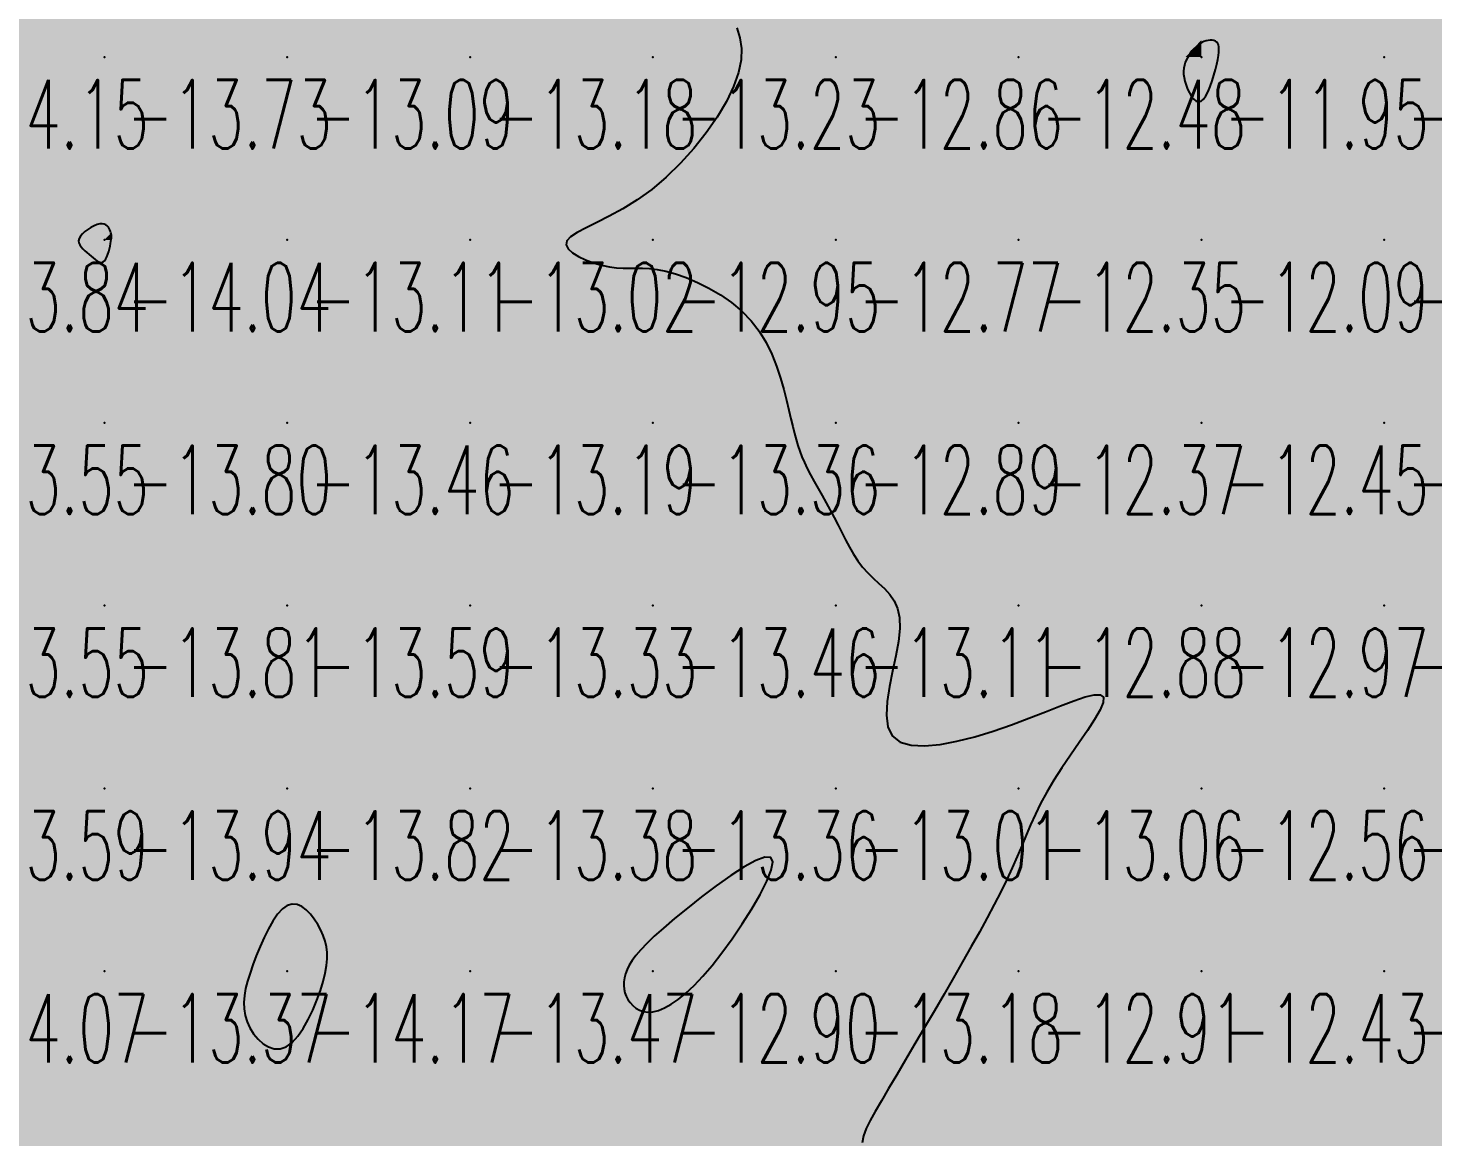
# Model space of a CAD drawing. Header units: millimetres. Extents: x 88261 to 90953, y 390274 to 392322.
# Drawn here: x 89646.1 to 89722.9, y 391518.2 to 391578.8 of the extents above; entities that cross this region are included whole.
import ezdxf
from ezdxf.enums import TextEntityAlignment as Align

# ---------------------------------------------------------------- set-up
doc = ezdxf.new("R2010")
doc.units = ezdxf.units.MM
doc.header["$LTSCALE"] = 25
for name, color, linetype in [('CN_03_00', 7, 'Continuous'), ('COTEAlt', 7, 'Continuous'), ('TN_COLORIAGE', 7, 'Continuous')]:
    doc.layers.add(name, color=color, linetype=linetype)
doc.styles.add('Simplex 1.0', font='Simplex.shx', dxfattribs={"width": 0.99, "height": 2.5})
doc.styles.get("Standard").update_dxf_attribs({"font": 'times.ttf'})

# ---------------------------------------------------------------- blocks, each defined once
blk = doc.blocks.new('COTE')
at = {"color": 0}
blk.add_point((0, 0), dxfattribs=at)
at = {"layer": 'COTEAlt'}
blk.add_attdef('ALT', text='', height=3.75, dxfattribs=at).set_placement((1.25, -1.25), align=Align.TOP_LEFT)

msp = doc.modelspace()

# ---------------------------------------------------------------- linework, layer by layer
at = {"layer": 'CN_03_00', "elevation": -13, "flags": 128}
msp.add_lwpolyline([(89684.843, 391578.844), (89685.006, 391578.292), (89685.09, 391577.71), (89685.074, 391577.083), (89684.937, 391576.393), (89684.664, 391575.629), (89684.265, 391574.81), (89683.757, 391573.957), (89683.157, 391573.094), (89682.484, 391572.244), (89681.753, 391571.43), (89680.982, 391570.674), (89680.188, 391570.001), (89679.389, 391569.426), (89678.607, 391568.942), (89677.865, 391568.536), (89677.185, 391568.194), (89676.59, 391567.903), (89676.103, 391567.647), (89675.746, 391567.415), (89675.541, 391567.192), (89675.504, 391566.968), (89675.615, 391566.745), (89675.847, 391566.529), (89676.173, 391566.327), (89676.565, 391566.144), (89676.997, 391565.986), (89677.44, 391565.858), (89677.868, 391565.767), (89678.26, 391565.716), (89678.623, 391565.695), (89678.971, 391565.693), (89679.317, 391565.696), (89679.674, 391565.693), (89680.057, 391565.672), (89680.479, 391565.62), (89680.953, 391565.526), (89681.488, 391565.378), (89682.072, 391565.176), (89682.687, 391564.919), (89683.315, 391564.607), (89683.94, 391564.241), (89684.544, 391563.821), (89685.11, 391563.347), (89685.62, 391562.82), (89686.06, 391562.241), (89686.435, 391561.623), (89686.75, 391560.982), (89687.014, 391560.331), (89687.232, 391559.686), (89687.413, 391559.062), (89687.563, 391558.473), (89687.689, 391557.935), (89687.799, 391557.458), (89687.897, 391557.035), (89687.988, 391556.657), (89688.079, 391556.313), (89688.174, 391555.991), (89688.277, 391555.683), (89688.395, 391555.377), (89688.533, 391555.063), (89688.693, 391554.732), (89688.874, 391554.385), (89689.072, 391554.023), (89689.282, 391553.648), (89689.5, 391553.262), (89689.722, 391552.866), (89689.944, 391552.464), (89690.162, 391552.056), (89690.374, 391551.644), (89690.581, 391551.234), (89690.79, 391550.828), (89691.003, 391550.431), (89691.226, 391550.048), (89691.463, 391549.682), (89691.719, 391549.338), (89691.997, 391549.021), (89692.299, 391548.729), (89692.611, 391548.45), (89692.916, 391548.163), (89693.198, 391547.851), (89693.441, 391547.495), (89693.626, 391547.077), (89693.737, 391546.577), (89693.757, 391545.978), (89693.68, 391545.27), (89693.533, 391544.48), (89693.355, 391543.646), (89693.184, 391542.805), (89693.059, 391541.993), (89693.018, 391541.248), (89693.099, 391540.607), (89693.34, 391540.106), (89693.768, 391539.774), (89694.366, 391539.599), (89695.103, 391539.56), (89695.95, 391539.639), (89696.878, 391539.814), (89697.858, 391540.066), (89698.859, 391540.374), (89699.852, 391540.717), (89700.81, 391541.076), (89701.712, 391541.429), (89702.539, 391541.755), (89703.271, 391542.032), (89703.891, 391542.239), (89704.379, 391542.354), (89704.716, 391542.356), (89704.884, 391542.223), (89704.871, 391541.942), (89704.701, 391541.53), (89704.406, 391541.011), (89704.018, 391540.41), (89703.568, 391539.752), (89703.089, 391539.061), (89702.612, 391538.362), (89702.169, 391537.679), (89701.784, 391537.032), (89701.453, 391536.417), (89701.163, 391535.825), (89700.902, 391535.248), (89700.658, 391534.676), (89700.418, 391534.099), (89700.17, 391533.51), (89699.901, 391532.899), (89699.603, 391532.259), (89699.272, 391531.587), (89698.912, 391530.884), (89698.522, 391530.148), (89698.104, 391529.381), (89697.658, 391528.581), (89697.187, 391527.748), (89696.691, 391526.882), (89696.172, 391525.985), (89695.64, 391525.071), (89695.105, 391524.157), (89694.577, 391523.258), (89694.067, 391522.392), (89693.585, 391521.574), (89693.141, 391520.821), (89692.746, 391520.15), (89692.41, 391519.571), (89692.134, 391519.07), (89691.92, 391518.628), (89691.771, 391518.226), (89691.689, 391517.844)], dxfattribs=at)
at = {"layer": 'CN_03_00', "flags": 128}
for points, elevation in [([(89710.358, 391574.934), (89710.487, 391575.117), (89710.61, 391575.356), (89710.726, 391575.636), (89710.833, 391575.94), (89710.929, 391576.254), (89711.013, 391576.562), (89711.083, 391576.849), (89711.137, 391577.102), (89711.176, 391577.321), (89711.199, 391577.508), (89711.206, 391577.667), (89711.198, 391577.799), (89711.174, 391577.907), (89711.135, 391577.993), (89711.08, 391578.061), (89711.01, 391578.111), (89710.927, 391578.146), (89710.832, 391578.165), (89710.729, 391578.168), (89710.619, 391578.156), (89710.504, 391578.13), (89710.387, 391578.089), (89710.27, 391578.033), (89710.154, 391577.964), (89710.042, 391577.883), (89709.933, 391577.79), (89709.828, 391577.688), (89709.73, 391577.576), (89709.638, 391577.458), (89709.553, 391577.334), (89709.477, 391577.205), (89709.411, 391577.073), (89709.355, 391576.936), (89709.312, 391576.792), (89709.282, 391576.64), (89709.269, 391576.479), (89709.273, 391576.306), (89709.296, 391576.12), (89709.34, 391575.919), (89709.405, 391575.704), (89709.489, 391575.486), (89709.589, 391575.277), (89709.702, 391575.09), (89709.826, 391574.938), (89709.956, 391574.834), (89710.09, 391574.791), (89710.225, 391574.822), (89710.358, 391574.934)], -12), ([(89650.61, 391567.154), (89650.625, 391567.255), (89650.634, 391567.343), (89650.636, 391567.422), (89650.632, 391567.495), (89650.622, 391567.565), (89650.605, 391567.635), (89650.583, 391567.708), (89650.554, 391567.787), (89650.517, 391567.867), (89650.469, 391567.945), (89650.409, 391568.014), (89650.335, 391568.071), (89650.244, 391568.11), (89650.134, 391568.128), (89650.003, 391568.118), (89649.85, 391568.078), (89649.684, 391568.011), (89649.511, 391567.922), (89649.342, 391567.815), (89649.184, 391567.696), (89649.047, 391567.569), (89648.938, 391567.44), (89648.867, 391567.312), (89648.841, 391567.19), (89648.854, 391567.074), (89648.901, 391566.963), (89648.974, 391566.856), (89649.069, 391566.752), (89649.178, 391566.65), (89649.295, 391566.549), (89649.414, 391566.449), (89649.529, 391566.349), (89649.638, 391566.253), (89649.743, 391566.166), (89649.843, 391566.092), (89649.937, 391566.038), (89650.026, 391566.007), (89650.109, 391566.005), (89650.187, 391566.035), (89650.258, 391566.102), (89650.324, 391566.2), (89650.384, 391566.322), (89650.437, 391566.46), (89650.484, 391566.608), (89650.526, 391566.758), (89650.56, 391566.904), (89650.588, 391567.037), (89650.61, 391567.154)], -14), ([(89679.001, 391525.516), (89679.144, 391525.359), (89679.313, 391525.222), (89679.507, 391525.112), (89679.728, 391525.038), (89679.975, 391525.005), (89680.25, 391525.021), (89680.553, 391525.092), (89680.884, 391525.225), (89681.244, 391525.425), (89681.633, 391525.695), (89682.051, 391526.04), (89682.498, 391526.462), (89682.974, 391526.967), (89683.48, 391527.557), (89684.015, 391528.237), (89684.574, 391529.002), (89685.132, 391529.82), (89685.657, 391530.646), (89686.118, 391531.441), (89686.483, 391532.161), (89686.72, 391532.765), (89686.8, 391533.211), (89686.69, 391533.458), (89686.37, 391533.475), (89685.872, 391533.29), (89685.235, 391532.941), (89684.501, 391532.468), (89683.713, 391531.91), (89682.91, 391531.305), (89682.136, 391530.694), (89681.431, 391530.115), (89680.828, 391529.599), (89680.326, 391529.147), (89679.913, 391528.751), (89679.581, 391528.401), (89679.318, 391528.092), (89679.114, 391527.814), (89678.958, 391527.56), (89678.841, 391527.321), (89678.753, 391527.091), (89678.693, 391526.869), (89678.66, 391526.654), (89678.653, 391526.447), (89678.673, 391526.247), (89678.718, 391526.053), (89678.788, 391525.867), (89678.882, 391525.688), (89679.001, 391525.516)], -13), ([(89660.511, 391523.338), (89660.821, 391523.678), (89661.117, 391524.102), (89661.394, 391524.586), (89661.647, 391525.109), (89661.872, 391525.647), (89662.064, 391526.178), (89662.218, 391526.679), (89662.332, 391527.133), (89662.405, 391527.542), (89662.44, 391527.914), (89662.437, 391528.256), (89662.399, 391528.576), (89662.326, 391528.882), (89662.221, 391529.181), (89662.085, 391529.481), (89661.92, 391529.786), (89661.729, 391530.084), (89661.516, 391530.358), (89661.285, 391530.594), (89661.04, 391530.775), (89660.784, 391530.885), (89660.521, 391530.91), (89660.254, 391530.832), (89659.988, 391530.641), (89659.725, 391530.352), (89659.469, 391529.982), (89659.221, 391529.551), (89658.985, 391529.077), (89658.763, 391528.579), (89658.559, 391528.076), (89658.375, 391527.586), (89658.214, 391527.126), (89658.08, 391526.694), (89657.976, 391526.286), (89657.907, 391525.899), (89657.876, 391525.528), (89657.887, 391525.17), (89657.944, 391524.821), (89658.05, 391524.475), (89658.208, 391524.134), (89658.412, 391523.809), (89658.654, 391523.516), (89658.928, 391523.272), (89659.226, 391523.093), (89659.541, 391522.995), (89659.865, 391522.993), (89660.19, 391523.104), (89660.511, 391523.338)], -14)]:
    msp.add_lwpolyline(points, close=True, dxfattribs=dict(at, elevation=elevation))
at = {"layer": 'TN_COLORIAGE', "color": 221}
for points in [[(89643.785, 391577.239, -13.464), (89642.428, 391579.418, -13.464), (89650.249, 391577.239, -13.464), (89650.249, 391587.239, -13.464)], [(89650.249, 391577.239, -13.236), (89660.249, 391577.239, -13.236), (89660.249, 391587.239, -13.236)], [(89650.249, 391587.239, -13.236), (89650.249, 391577.239, -13.236), (89660.249, 391587.239, -13.236)], [(89660.249, 391577.239, -13.563), (89670.249, 391577.239, -13.563), (89670.249, 391587.239, -13.563)], [(89660.249, 391587.239, -13.563), (89660.249, 391577.239, -13.563), (89670.249, 391587.239, -13.563)], [(89670.249, 391577.239, -13.139), (89680.249, 391577.239, -13.139), (89680.249, 391587.239, -13.139)], [(89670.249, 391587.239, -13.139), (89670.249, 391577.239, -13.139), (89680.249, 391587.239, -13.139)], [(89680.249, 391577.239, -13), (89683.526, 391580.517, -13), (89680.249, 391587.239, -13), (89682.489, 391587.239, -13)], [(89683.526, 391580.517, -13.234), (89686.462, 391577.239, -13.234), (89680.249, 391577.239, -13.234)], [(89640.249, 391572.472, -13.727), (89643.785, 391577.239, -13.727), (89640.249, 391567.239, -13.727), (89650.249, 391577.239, -13.727)], [(89648.373, 391567.239, -13.727), (89650.249, 391568.458, -13.727), (89640.249, 391567.239, -13.727), (89650.249, 391577.239, -13.727)], [(89650.249, 391568.458, -13.088), (89650.647, 391567.638, -13.088), (89650.249, 391577.239, -13.088), (89660.249, 391577.239, -13.088)], [(89650.659, 391567.239, -13.088), (89650.647, 391567.638, -13.088), (89660.249, 391567.239, -13.088), (89660.249, 391577.239, -13.088)], [(89660.249, 391567.239, -13.181), (89670.249, 391567.239, -13.181), (89670.249, 391577.239, -13.181)], [(89660.249, 391577.239, -13.181), (89660.249, 391567.239, -13.181), (89670.249, 391577.239, -13.181)], [(89680.249, 391577.239, -13), (89680.249, 391568.881, -13), (89670.249, 391567.239, -13), (89673.669, 391567.239, -13)], [(89670.249, 391577.239, -13.234), (89670.249, 391567.239, -13.234), (89680.249, 391577.239, -13.234)], [(89686.462, 391577.239, -13.234), (89680.249, 391568.881, -13.234), (89680.249, 391577.239, -13.234)], [(89648.373, 391567.239, -13.555), (89649.465, 391566.456, -13.555), (89640.249, 391567.239, -13.555), (89640.249, 391557.239, -13.555)], [(89650.249, 391557.239, -13.114), (89660.249, 391557.239, -13.114), (89660.249, 391567.239, -13.114)], [(89650.249, 391565.629, -13.114), (89650.659, 391567.239, -13.114), (89650.249, 391557.239, -13.114), (89660.249, 391567.239, -13.114)], [(89660.249, 391567.239, -13.024), (89660.249, 391557.239, -13.024), (89670.249, 391567.239, -13.024)], [(89660.249, 391557.239, -13.024), (89670.249, 391557.239, -13.024), (89670.249, 391567.239, -13.024)], [(89670.249, 391557.239, -13), (89678.323, 391565.313, -13), (89670.249, 391567.239, -13), (89673.669, 391567.239, -13)], [(89650.249, 391565.629, -13.555), (89649.465, 391566.456, -13.555), (89650.249, 391557.239, -13.555), (89640.249, 391557.239, -13.555)], [(89680.249, 391557.239, -13), (89680.249, 391566.112, -13), (89670.249, 391557.239, -13), (89678.323, 391565.313, -13)], [(89686.401, 391563.392, -13.363), (89680.249, 391566.112, -13.363), (89680.249, 391557.239, -13.363)], [(89686.401, 391563.392, -13.363), (89687.866, 391557.239, -13.363), (89680.249, 391557.239, -13.363)], [(89640.249, 391547.239, -13.803), (89650.249, 391547.239, -13.803), (89650.249, 391557.239, -13.803)], [(89640.249, 391557.239, -13.803), (89640.249, 391547.239, -13.803), (89650.249, 391557.239, -13.803)], [(89650.249, 391557.239, -13.465), (89650.249, 391547.239, -13.465), (89660.249, 391557.239, -13.465)], [(89650.249, 391547.239, -13.465), (89660.249, 391547.239, -13.465), (89660.249, 391557.239, -13.465)], [(89660.249, 391557.239, -13.193), (89660.249, 391547.239, -13.193), (89670.249, 391557.239, -13.193)], [(89660.249, 391547.239, -13.193), (89670.249, 391547.239, -13.193), (89670.249, 391557.239, -13.193)], [(89670.249, 391557.239, -13.363), (89670.249, 391547.239, -13.363), (89680.249, 391557.239, -13.363)], [(89670.249, 391547.239, -13.363), (89680.249, 391547.239, -13.363), (89680.249, 391557.239, -13.363)], [(89680.249, 391547.239, -13), (89688.271, 391555.261, -13), (89680.249, 391557.239, -13), (89687.866, 391557.239, -13)], [(89680.249, 391547.239, -13), (89688.271, 391555.261, -13), (89690.249, 391547.239, -13), (89690.249, 391552.094, -13)], [(89691.707, 391548.698, -13.107), (89690.249, 391552.094, -13.107), (89690.249, 391547.239, -13.107)], [(89691.707, 391548.698, -13.107), (89694.904, 391547.239, -13.107), (89690.249, 391547.239, -13.107)], [(89640.249, 391547.239, -13.808), (89640.249, 391537.239, -13.808), (89650.249, 391547.239, -13.808)], [(89640.249, 391537.239, -13.808), (89650.249, 391537.239, -13.808), (89650.249, 391547.239, -13.808)], [(89650.249, 391547.239, -13.587), (89650.249, 391537.239, -13.587), (89660.249, 391547.239, -13.587)], [(89650.249, 391537.239, -13.587), (89660.249, 391537.239, -13.587), (89660.249, 391547.239, -13.587)], [(89660.249, 391547.239, -13.33), (89660.249, 391537.239, -13.33), (89670.249, 391547.239, -13.33)], [(89660.249, 391537.239, -13.33), (89670.249, 391537.239, -13.33), (89670.249, 391547.239, -13.33)], [(89670.249, 391547.239, -13.46), (89670.249, 391537.239, -13.46), (89680.249, 391547.239, -13.46)], [(89670.249, 391537.239, -13.46), (89680.249, 391537.239, -13.46), (89680.249, 391547.239, -13.46)], [(89680.249, 391547.239, -13.107), (89680.249, 391537.239, -13.107), (89690.249, 391547.239, -13.107)], [(89680.249, 391537.239, -13.107), (89690.249, 391537.239, -13.107), (89690.249, 391547.239, -13.107)], [(89690.249, 391547.239, -13), (89694.904, 391547.239, -13), (89690.249, 391537.239, -13), (89691.221, 391538.212, -13)], [(89700.249, 391540.551, -13.061), (89706.896, 391543.887, -13.061), (89700.249, 391537.239, -13.061)], [(89701.467, 391537.239, -13.061), (89706.896, 391543.887, -13.061), (89700.249, 391537.239, -13.061)], [(89700.249, 391537.239, -13), (89700.249, 391540.551, -13), (89690.249, 391537.239, -13), (89691.221, 391538.212, -13)], [(89645.492, 391532.482, -13.594), (89640.249, 391528.731, -13.594), (89650.249, 391537.239, -13.594), (89640.249, 391537.239, -13.594)], [(89645.492, 391532.482, -13.373), (89641.269, 391527.239, -13.373), (89650.249, 391537.239, -13.373), (89650.249, 391527.239, -13.373)], [(89650.249, 391537.239, -13.821), (89650.249, 391527.239, -13.821), (89660.249, 391537.239, -13.821)], [(89660.249, 391532.09, -13.373), (89658.13, 391527.239, -13.373), (89660.249, 391537.239, -13.373), (89650.249, 391527.239, -13.373)], [(89660.249, 391532.09, -13.385), (89662.399, 391529.39, -13.385), (89660.249, 391537.239, -13.385), (89670.249, 391537.239, -13.385)], [(89662.666, 391527.239, -13.385), (89662.399, 391529.39, -13.385), (89670.249, 391527.239, -13.385), (89670.249, 391537.239, -13.385)], [(89670.249, 391537.239, -13.362), (89670.249, 391527.239, -13.362), (89680.249, 391537.239, -13.362)], [(89670.249, 391527.239, -13), (89678.543, 391527.239, -13), (89680.249, 391537.239, -13), (89680.249, 391529.353, -13)], [(89680.249, 391537.239, -13), (89680.249, 391529.353, -13), (89690.249, 391537.239, -13), (89689.048, 391536.038, -13)], [(89690.249, 391527.239, -13), (89683.698, 391527.239, -13), (89690.249, 391537.239, -13), (89689.048, 391536.038, -13)], [(89690.249, 391537.239, -13.061), (89690.249, 391527.239, -13.061), (89700.249, 391537.239, -13.061)], [(89690.249, 391527.239, -13), (89696.945, 391527.239, -13), (89700.249, 391537.239, -13), (89700.249, 391533.229, -13)], [(89701.467, 391537.239, -13.061), (89700.249, 391533.229, -13.061), (89700.249, 391537.239, -13.061)], [(89641.269, 391527.239, -13.373), (89643.827, 391520.818, -13.373), (89650.249, 391527.239, -13.373)], [(89644.674, 391517.239, -13.373), (89643.827, 391520.818, -13.373), (89650.249, 391517.239, -13.373), (89650.249, 391527.239, -13.373)], [(89657.48, 391524.471, -13.373), (89658.13, 391527.239, -13.373), (89650.249, 391517.239, -13.373), (89650.249, 391527.239, -13.373)], [(89660.249, 391521.729, -13.471), (89662.666, 391527.239, -13.471), (89660.249, 391517.239, -13.471), (89670.249, 391527.239, -13.471)], [(89660.249, 391517.239, -13.471), (89670.249, 391517.239, -13.471), (89670.249, 391527.239, -13.471)], [(89670.249, 391517.239, -13), (89678.625, 391525.616, -13), (89670.249, 391527.239, -13), (89678.543, 391527.239, -13)], [(89680.249, 391517.239, -13), (89680.249, 391524.424, -13), (89690.249, 391527.239, -13), (89683.698, 391527.239, -13)], [(89680.249, 391517.239, -13.184), (89690.249, 391517.239, -13.184), (89690.249, 391527.239, -13.184)], [(89690.249, 391527.239, -13), (89696.945, 391527.239, -13), (89690.249, 391517.239, -13), (89692.114, 391519.105, -13)], [(89670.249, 391517.239, -13), (89678.625, 391525.616, -13), (89680.249, 391517.239, -13), (89680.249, 391524.424, -13)], [(89660.249, 391521.729, -13.56), (89657.48, 391524.471, -13.56), (89660.249, 391517.239, -13.56), (89650.249, 391517.239, -13.56)], [(89691.076, 391517.239, -13.021), (89692.114, 391519.105, -13.021), (89690.249, 391517.239, -13.021)]]:
    msp.add_solid(points, dxfattribs=at)
at = {"layer": 'TN_COLORIAGE', "color": 211}
for points in [[(89686.462, 391577.239, -12.519), (89683.526, 391580.517, -12.519), (89690.249, 391577.239, -12.519), (89690.249, 391587.239, -12.519)], [(89690.249, 391577.239, -12.489), (89700.249, 391577.239, -12.489), (89700.249, 391587.239, -12.489)], [(89690.249, 391587.239, -12.489), (89690.249, 391577.239, -12.489), (89700.249, 391587.239, -12.489)], [(89700.249, 391587.239, -12.442), (89700.249, 391577.239, -12.442), (89710.249, 391587.239, -12.442)], [(89700.249, 391577.239, -12), (89709.378, 391577.239, -12), (89710.249, 391587.239, -12), (89710.249, 391578.181, -12)], [(89710.249, 391587.239, -12), (89710.249, 391578.181, -12), (89720.249, 391587.239, -12), (89711.245, 391578.236, -12)], [(89720.249, 391587.239, -12), (89711.245, 391578.236, -12), (89720.249, 391577.239, -12), (89711.251, 391577.239, -12)], [(89720.249, 391577.239, -12.278), (89730.249, 391577.239, -12.278), (89730.249, 391587.239, -12.278)], [(89720.249, 391587.239, -12.278), (89720.249, 391577.239, -12.278), (89730.249, 391587.239, -12.278)], [(89680.249, 391568.881, -12.857), (89686.462, 391577.239, -12.857), (89680.249, 391567.239, -12.857), (89690.249, 391577.239, -12.857)], [(89680.249, 391567.239, -12.857), (89690.249, 391567.239, -12.857), (89690.249, 391577.239, -12.857)], [(89690.249, 391577.239, -12.481), (89690.249, 391567.239, -12.481), (89700.249, 391577.239, -12.481)], [(89690.249, 391567.239, -12.481), (89700.249, 391567.239, -12.481), (89700.249, 391577.239, -12.481)], [(89700.249, 391577.239, -12), (89709.378, 391577.239, -12), (89700.249, 391567.239, -12), (89709.103, 391576.093, -12)], [(89720.249, 391577.239, -12), (89711.251, 391577.239, -12), (89710.249, 391567.239, -12), (89710.249, 391573.899, -12)], [(89710.249, 391567.239, -12.412), (89720.249, 391567.239, -12.412), (89720.249, 391577.239, -12.412)], [(89720.249, 391577.239, -12.276), (89720.249, 391567.239, -12.276), (89730.249, 391577.239, -12.276)], [(89720.249, 391567.239, -12.276), (89730.249, 391567.239, -12.276), (89730.249, 391577.239, -12.276)], [(89700.249, 391567.239, -12), (89709.103, 391576.093, -12), (89710.249, 391567.239, -12), (89710.249, 391573.899, -12)], [(89673.669, 391567.239, -12.954), (89680.249, 391568.881, -12.954), (89680.249, 391567.239, -12.954)], [(89673.669, 391567.239, -12.954), (89678.323, 391565.313, -12.954), (89680.249, 391567.239, -12.954)], [(89678.323, 391565.313, -12.954), (89680.249, 391566.112, -12.954), (89680.249, 391567.239, -12.954)], [(89680.249, 391566.112, -12.773), (89686.401, 391563.392, -12.773), (89680.249, 391567.239, -12.773), (89690.249, 391567.239, -12.773)], [(89687.866, 391557.239, -12.773), (89686.401, 391563.392, -12.773), (89690.249, 391557.239, -12.773), (89690.249, 391567.239, -12.773)], [(89690.249, 391567.239, -12.355), (89690.249, 391557.239, -12.355), (89700.249, 391567.239, -12.355)], [(89690.249, 391557.239, -12.355), (89700.249, 391557.239, -12.355), (89700.249, 391567.239, -12.355)], [(89700.249, 391567.239, -12.092), (89700.249, 391557.239, -12.092), (89710.249, 391567.239, -12.092)], [(89700.249, 391557.239, -12.092), (89710.249, 391557.239, -12.092), (89710.249, 391567.239, -12.092)], [(89710.249, 391567.239, -12.121), (89710.249, 391557.239, -12.121), (89720.249, 391567.239, -12.121)], [(89710.249, 391557.239, -12.121), (89720.249, 391557.239, -12.121), (89720.249, 391567.239, -12.121)], [(89720.249, 391567.239, -12.556), (89720.249, 391557.239, -12.556), (89730.249, 391567.239, -12.556)], [(89720.249, 391557.239, -12.556), (89730.249, 391557.239, -12.556), (89730.249, 391567.239, -12.556)], [(89687.866, 391557.239, -12.887), (89688.271, 391555.261, -12.887), (89690.249, 391557.239, -12.887)], [(89690.249, 391552.094, -12.887), (89688.271, 391555.261, -12.887), (89690.249, 391557.239, -12.887)], [(89690.249, 391552.094, -12.373), (89691.707, 391548.698, -12.373), (89690.249, 391557.239, -12.373), (89700.249, 391557.239, -12.373)], [(89694.904, 391547.239, -12.373), (89691.707, 391548.698, -12.373), (89700.249, 391547.239, -12.373), (89700.249, 391557.239, -12.373)], [(89700.249, 391557.239, -12.448), (89700.249, 391547.239, -12.448), (89710.249, 391557.239, -12.448)], [(89700.249, 391547.239, -12.448), (89710.249, 391547.239, -12.448), (89710.249, 391557.239, -12.448)], [(89710.249, 391557.239, -12.242), (89710.249, 391547.239, -12.242), (89720.249, 391557.239, -12.242)], [(89710.249, 391547.239, -12.242), (89720.249, 391547.239, -12.242), (89720.249, 391557.239, -12.242)], [(89720.249, 391557.239, -12.878), (89720.249, 391547.239, -12.878), (89730.249, 391557.239, -12.878)], [(89730.249, 391552.678, -12.161), (89728.767, 391547.239, -12.161), (89730.249, 391557.239, -12.161), (89720.249, 391547.239, -12.161)], [(89691.221, 391538.212, -12.877), (89694.904, 391547.239, -12.877), (89700.249, 391547.239, -12.877)], [(89691.221, 391538.212, -12.877), (89700.249, 391540.551, -12.877), (89700.249, 391547.239, -12.877)], [(89706.896, 391543.887, -12.877), (89700.249, 391540.551, -12.877), (89710.249, 391547.239, -12.877), (89700.249, 391547.239, -12.877)], [(89706.896, 391543.887, -12.562), (89701.467, 391537.239, -12.562), (89710.249, 391547.239, -12.562), (89710.249, 391537.239, -12.562)], [(89710.249, 391547.239, -12.161), (89710.249, 391537.239, -12.161), (89720.249, 391547.239, -12.161)], [(89710.249, 391537.239, -12.161), (89720.249, 391537.239, -12.161), (89720.249, 391547.239, -12.161)], [(89728.458, 391545.449, -12.161), (89728.767, 391547.239, -12.161), (89720.249, 391537.239, -12.161), (89720.249, 391547.239, -12.161)], [(89730.249, 391543.994, -12.331), (89728.458, 391545.449, -12.331), (89730.249, 391537.239, -12.331), (89720.249, 391537.239, -12.331)], [(89700.249, 391533.229, -12.562), (89701.467, 391537.239, -12.562), (89700.249, 391527.239, -12.562), (89710.249, 391537.239, -12.562)], [(89700.249, 391527.239, -12.562), (89710.249, 391527.239, -12.562), (89710.249, 391537.239, -12.562)], [(89710.249, 391537.239, -12.331), (89710.249, 391527.239, -12.331), (89720.249, 391537.239, -12.331)], [(89710.249, 391527.239, -12.331), (89720.249, 391527.239, -12.331), (89720.249, 391537.239, -12.331)], [(89720.249, 391537.239, -12.696), (89720.249, 391527.239, -12.696), (89730.249, 391537.239, -12.696)], [(89720.249, 391527.239, -12.696), (89730.249, 391527.239, -12.696), (89730.249, 391537.239, -12.696)], [(89689.048, 391536.038, -12.903), (89680.249, 391529.353, -12.903), (89680.249, 391527.239, -12.903)], [(89689.048, 391536.038, -12.903), (89683.698, 391527.239, -12.903), (89680.249, 391527.239, -12.903)], [(89700.249, 391533.229, -12.909), (89696.945, 391527.239, -12.909), (89700.249, 391527.239, -12.909)], [(89680.249, 391529.353, -12.903), (89678.543, 391527.239, -12.903), (89680.249, 391527.239, -12.903)], [(89678.543, 391527.239, -12.903), (89678.625, 391525.616, -12.903), (89680.249, 391527.239, -12.903)], [(89680.249, 391524.424, -12.903), (89678.625, 391525.616, -12.903), (89680.249, 391527.239, -12.903)], [(89683.698, 391527.239, -12.903), (89680.249, 391524.424, -12.903), (89680.249, 391527.239, -12.903)], [(89692.114, 391519.105, -12.769), (89691.076, 391517.239, -12.769), (89700.249, 391527.239, -12.769), (89700.249, 391517.239, -12.769)], [(89692.114, 391519.105, -12.909), (89696.945, 391527.239, -12.909), (89700.249, 391527.239, -12.909)], [(89700.249, 391527.239, -12.426), (89700.249, 391517.239, -12.426), (89710.249, 391527.239, -12.426)], [(89700.249, 391517.239, -12.426), (89710.249, 391517.239, -12.426), (89710.249, 391527.239, -12.426)], [(89710.249, 391527.239, -12.406), (89710.249, 391517.239, -12.406), (89720.249, 391527.239, -12.406)], [(89710.249, 391517.239, -12.406), (89720.249, 391517.239, -12.406), (89720.249, 391527.239, -12.406)], [(89720.249, 391527.239, -12.635), (89720.249, 391517.239, -12.635), (89730.249, 391527.239, -12.635)], [(89720.249, 391517.239, -12.635), (89730.249, 391517.239, -12.635), (89730.249, 391527.239, -12.635)]]:
    msp.add_solid(points, dxfattribs=at)
at = {"layer": 'TN_COLORIAGE', "color": 201}
for points in [[(89710.249, 391578.181, -11.954), (89709.378, 391577.239, -11.954), (89710.249, 391577.239, -11.954)], [(89711.251, 391577.239, -11.954), (89711.245, 391578.236, -11.954), (89710.249, 391577.239, -11.954)], [(89711.245, 391578.236, -11.954), (89710.249, 391578.181, -11.954), (89710.249, 391577.239, -11.954)], [(89709.103, 391576.093, -11.954), (89709.378, 391577.239, -11.954), (89710.249, 391577.239, -11.954)], [(89710.249, 391573.899, -11.954), (89709.103, 391576.093, -11.954), (89710.249, 391577.239, -11.954)], [(89710.249, 391573.899, -11.954), (89711.251, 391577.239, -11.954), (89710.249, 391577.239, -11.954)]]:
    msp.add_solid(points, dxfattribs=at)
at = {"layer": 'TN_COLORIAGE', "color": 231}
for points in [[(89650.249, 391568.458, -14.038), (89648.373, 391567.239, -14.038), (89650.249, 391567.239, -14.038)], [(89650.647, 391567.638, -14.038), (89650.249, 391568.458, -14.038), (89650.249, 391567.239, -14.038)], [(89650.647, 391567.638, -14.038), (89650.659, 391567.239, -14.038), (89650.249, 391567.239, -14.038)], [(89649.465, 391566.456, -14.038), (89648.373, 391567.239, -14.038), (89650.249, 391567.239, -14.038)], [(89649.465, 391566.456, -14.038), (89650.249, 391565.629, -14.038), (89650.249, 391567.239, -14.038)], [(89650.659, 391567.239, -14.038), (89650.249, 391565.629, -14.038), (89650.249, 391567.239, -14.038)], [(89658.13, 391527.239, -14.168), (89660.249, 391532.09, -14.168), (89660.249, 391527.239, -14.168)], [(89662.399, 391529.39, -14.168), (89660.249, 391532.09, -14.168), (89660.249, 391527.239, -14.168)], [(89662.399, 391529.39, -14.168), (89662.666, 391527.239, -14.168), (89660.249, 391527.239, -14.168)], [(89658.13, 391527.239, -14.168), (89657.48, 391524.471, -14.168), (89660.249, 391527.239, -14.168)], [(89657.48, 391524.471, -14.168), (89660.249, 391521.729, -14.168), (89660.249, 391527.239, -14.168)], [(89662.666, 391527.239, -14.168), (89660.249, 391521.729, -14.168), (89660.249, 391527.239, -14.168)]]:
    msp.add_solid(points, dxfattribs=at)

# ---------------------------------------------------------------- block references
at = {"layer": 'COTEAlt'}
ref = msp.add_blockref('COTE', (89640.249, 391577.239), dxfattribs=at)
ref.add_attrib('ALT', '-14.15', dxfattribs={"height": 3.75, "style": 'Simplex 1.0', "width": 0.6}).set_placement((89641.499, 391575.989), align=Align.TOP_LEFT)
ref = msp.add_blockref('COTE', (89650.249, 391577.239), dxfattribs=at)
ref.add_attrib('ALT', '-13.73', dxfattribs={"height": 3.75, "style": 'Simplex 1.0', "width": 0.6}).set_placement((89651.499, 391575.989), align=Align.TOP_LEFT)
ref = msp.add_blockref('COTE', (89660.249, 391577.239), dxfattribs=at)
ref.add_attrib('ALT', '-13.09', dxfattribs={"height": 3.75, "style": 'Simplex 1.0', "width": 0.6}).set_placement((89661.499, 391575.989), align=Align.TOP_LEFT)
ref = msp.add_blockref('COTE', (89670.249, 391577.239), dxfattribs=at)
ref.add_attrib('ALT', '-13.18', dxfattribs={"height": 3.75, "style": 'Simplex 1.0', "width": 0.6}).set_placement((89671.499, 391575.989), align=Align.TOP_LEFT)
ref = msp.add_blockref('COTE', (89680.249, 391577.239), dxfattribs=at)
ref.add_attrib('ALT', '-13.23', dxfattribs={"height": 3.75, "style": 'Simplex 1.0', "width": 0.6}).set_placement((89681.499, 391575.989), align=Align.TOP_LEFT)
ref = msp.add_blockref('COTE', (89690.249, 391577.239), dxfattribs=at)
ref.add_attrib('ALT', '-12.86', dxfattribs={"height": 3.75, "style": 'Simplex 1.0', "width": 0.6}).set_placement((89691.499, 391575.989), align=Align.TOP_LEFT)
ref = msp.add_blockref('COTE', (89700.249, 391577.239), dxfattribs=at)
ref.add_attrib('ALT', '-12.48', dxfattribs={"height": 3.75, "style": 'Simplex 1.0', "width": 0.6}).set_placement((89701.499, 391575.989), align=Align.TOP_LEFT)
ref = msp.add_blockref('COTE', (89710.249, 391577.239), dxfattribs=at)
ref.add_attrib('ALT', '-11.95', dxfattribs={"height": 3.75, "style": 'Simplex 1.0', "width": 0.6}).set_placement((89711.499, 391575.989), align=Align.TOP_LEFT)
ref = msp.add_blockref('COTE', (89720.249, 391577.239), dxfattribs=at)
ref.add_attrib('ALT', '-12.41', dxfattribs={"height": 3.75, "style": 'Simplex 1.0', "width": 0.6}).set_placement((89721.499, 391575.989), align=Align.TOP_LEFT)
ref = msp.add_blockref('COTE', (89640.249, 391567.239), dxfattribs=at)
ref.add_attrib('ALT', '-13.84', dxfattribs={"height": 3.75, "style": 'Simplex 1.0', "width": 0.6}).set_placement((89641.499, 391565.989), align=Align.TOP_LEFT)
ref = msp.add_blockref('COTE', (89650.249, 391567.239), dxfattribs=at)
ref.add_attrib('ALT', '-14.04', dxfattribs={"height": 3.75, "style": 'Simplex 1.0', "width": 0.6}).set_placement((89651.499, 391565.989), align=Align.TOP_LEFT)
ref = msp.add_blockref('COTE', (89660.249, 391567.239), dxfattribs=at)
ref.add_attrib('ALT', '-13.11', dxfattribs={"height": 3.75, "style": 'Simplex 1.0', "width": 0.6}).set_placement((89661.499, 391565.989), align=Align.TOP_LEFT)
ref = msp.add_blockref('COTE', (89670.249, 391567.239), dxfattribs=at)
ref.add_attrib('ALT', '-13.02', dxfattribs={"height": 3.75, "style": 'Simplex 1.0', "width": 0.6}).set_placement((89671.499, 391565.989), align=Align.TOP_LEFT)
ref = msp.add_blockref('COTE', (89680.249, 391567.239), dxfattribs=at)
ref.add_attrib('ALT', '-12.95', dxfattribs={"height": 3.75, "style": 'Simplex 1.0', "width": 0.6}).set_placement((89681.499, 391565.989), align=Align.TOP_LEFT)
ref = msp.add_blockref('COTE', (89690.249, 391567.239), dxfattribs=at)
ref.add_attrib('ALT', '-12.77', dxfattribs={"height": 3.75, "style": 'Simplex 1.0', "width": 0.6}).set_placement((89691.499, 391565.989), align=Align.TOP_LEFT)
ref = msp.add_blockref('COTE', (89700.249, 391567.239), dxfattribs=at)
ref.add_attrib('ALT', '-12.35', dxfattribs={"height": 3.75, "style": 'Simplex 1.0', "width": 0.6}).set_placement((89701.499, 391565.989), align=Align.TOP_LEFT)
ref = msp.add_blockref('COTE', (89710.249, 391567.239), dxfattribs=at)
ref.add_attrib('ALT', '-12.09', dxfattribs={"height": 3.75, "style": 'Simplex 1.0', "width": 0.6}).set_placement((89711.499, 391565.989), align=Align.TOP_LEFT)
ref = msp.add_blockref('COTE', (89720.249, 391567.239), dxfattribs=at)
ref.add_attrib('ALT', '-12.12', dxfattribs={"height": 3.75, "style": 'Simplex 1.0', "width": 0.6}).set_placement((89721.499, 391565.989), align=Align.TOP_LEFT)
ref = msp.add_blockref('COTE', (89640.249, 391557.239), dxfattribs=at)
ref.add_attrib('ALT', '-13.55', dxfattribs={"height": 3.75, "style": 'Simplex 1.0', "width": 0.6}).set_placement((89641.499, 391555.989), align=Align.TOP_LEFT)
ref = msp.add_blockref('COTE', (89650.249, 391557.239), dxfattribs=at)
ref.add_attrib('ALT', '-13.80', dxfattribs={"height": 3.75, "style": 'Simplex 1.0', "width": 0.6}).set_placement((89651.499, 391555.989), align=Align.TOP_LEFT)
ref = msp.add_blockref('COTE', (89660.249, 391557.239), dxfattribs=at)
ref.add_attrib('ALT', '-13.46', dxfattribs={"height": 3.75, "style": 'Simplex 1.0', "width": 0.6}).set_placement((89661.499, 391555.989), align=Align.TOP_LEFT)
ref = msp.add_blockref('COTE', (89670.249, 391557.239), dxfattribs=at)
ref.add_attrib('ALT', '-13.19', dxfattribs={"height": 3.75, "style": 'Simplex 1.0', "width": 0.6}).set_placement((89671.499, 391555.989), align=Align.TOP_LEFT)
ref = msp.add_blockref('COTE', (89680.249, 391557.239), dxfattribs=at)
ref.add_attrib('ALT', '-13.36', dxfattribs={"height": 3.75, "style": 'Simplex 1.0', "width": 0.6}).set_placement((89681.499, 391555.989), align=Align.TOP_LEFT)
ref = msp.add_blockref('COTE', (89690.249, 391557.239), dxfattribs=at)
ref.add_attrib('ALT', '-12.89', dxfattribs={"height": 3.75, "style": 'Simplex 1.0', "width": 0.6}).set_placement((89691.499, 391555.989), align=Align.TOP_LEFT)
ref = msp.add_blockref('COTE', (89700.249, 391557.239), dxfattribs=at)
ref.add_attrib('ALT', '-12.37', dxfattribs={"height": 3.75, "style": 'Simplex 1.0', "width": 0.6}).set_placement((89701.499, 391555.989), align=Align.TOP_LEFT)
ref = msp.add_blockref('COTE', (89710.249, 391557.239), dxfattribs=at)
ref.add_attrib('ALT', '-12.45', dxfattribs={"height": 3.75, "style": 'Simplex 1.0', "width": 0.6}).set_placement((89711.499, 391555.989), align=Align.TOP_LEFT)
ref = msp.add_blockref('COTE', (89720.249, 391557.239), dxfattribs=at)
ref.add_attrib('ALT', '-12.24', dxfattribs={"height": 3.75, "style": 'Simplex 1.0', "width": 0.6}).set_placement((89721.499, 391555.989), align=Align.TOP_LEFT)
ref = msp.add_blockref('COTE', (89640.249, 391547.239), dxfattribs=at)
ref.add_attrib('ALT', '-13.55', dxfattribs={"height": 3.75, "style": 'Simplex 1.0', "width": 0.6}).set_placement((89641.499, 391545.989), align=Align.TOP_LEFT)
ref = msp.add_blockref('COTE', (89650.249, 391547.239), dxfattribs=at)
ref.add_attrib('ALT', '-13.81', dxfattribs={"height": 3.75, "style": 'Simplex 1.0', "width": 0.6}).set_placement((89651.499, 391545.989), align=Align.TOP_LEFT)
ref = msp.add_blockref('COTE', (89660.249, 391547.239), dxfattribs=at)
ref.add_attrib('ALT', '-13.59', dxfattribs={"height": 3.75, "style": 'Simplex 1.0', "width": 0.6}).set_placement((89661.499, 391545.989), align=Align.TOP_LEFT)
ref = msp.add_blockref('COTE', (89670.249, 391547.239), dxfattribs=at)
ref.add_attrib('ALT', '-13.33', dxfattribs={"height": 3.75, "style": 'Simplex 1.0', "width": 0.6}).set_placement((89671.499, 391545.989), align=Align.TOP_LEFT)
ref = msp.add_blockref('COTE', (89680.249, 391547.239), dxfattribs=at)
ref.add_attrib('ALT', '-13.46', dxfattribs={"height": 3.75, "style": 'Simplex 1.0', "width": 0.6}).set_placement((89681.499, 391545.989), align=Align.TOP_LEFT)
ref = msp.add_blockref('COTE', (89690.249, 391547.239), dxfattribs=at)
ref.add_attrib('ALT', '-13.11', dxfattribs={"height": 3.75, "style": 'Simplex 1.0', "width": 0.6}).set_placement((89691.499, 391545.989), align=Align.TOP_LEFT)
ref = msp.add_blockref('COTE', (89700.249, 391547.239), dxfattribs=at)
ref.add_attrib('ALT', '-12.88', dxfattribs={"height": 3.75, "style": 'Simplex 1.0', "width": 0.6}).set_placement((89701.499, 391545.989), align=Align.TOP_LEFT)
ref = msp.add_blockref('COTE', (89710.249, 391547.239), dxfattribs=at)
ref.add_attrib('ALT', '-12.97', dxfattribs={"height": 3.75, "style": 'Simplex 1.0', "width": 0.6}).set_placement((89711.499, 391545.989), align=Align.TOP_LEFT)
ref = msp.add_blockref('COTE', (89720.249, 391547.239), dxfattribs=at)
ref.add_attrib('ALT', '-12.16', dxfattribs={"height": 3.75, "style": 'Simplex 1.0', "width": 0.6}).set_placement((89721.499, 391545.989), align=Align.TOP_LEFT)
ref = msp.add_blockref('COTE', (89640.249, 391537.239), dxfattribs=at)
ref.add_attrib('ALT', '-13.59', dxfattribs={"height": 3.75, "style": 'Simplex 1.0', "width": 0.6}).set_placement((89641.499, 391535.989), align=Align.TOP_LEFT)
ref = msp.add_blockref('COTE', (89650.249, 391537.239), dxfattribs=at)
ref.add_attrib('ALT', '-13.94', dxfattribs={"height": 3.75, "style": 'Simplex 1.0', "width": 0.6}).set_placement((89651.499, 391535.989), align=Align.TOP_LEFT)
ref = msp.add_blockref('COTE', (89660.249, 391537.239), dxfattribs=at)
ref.add_attrib('ALT', '-13.82', dxfattribs={"height": 3.75, "style": 'Simplex 1.0', "width": 0.6}).set_placement((89661.499, 391535.989), align=Align.TOP_LEFT)
ref = msp.add_blockref('COTE', (89670.249, 391537.239), dxfattribs=at)
ref.add_attrib('ALT', '-13.38', dxfattribs={"height": 3.75, "style": 'Simplex 1.0', "width": 0.6}).set_placement((89671.499, 391535.989), align=Align.TOP_LEFT)
ref = msp.add_blockref('COTE', (89680.249, 391537.239), dxfattribs=at)
ref.add_attrib('ALT', '-13.36', dxfattribs={"height": 3.75, "style": 'Simplex 1.0', "width": 0.6}).set_placement((89681.499, 391535.989), align=Align.TOP_LEFT)
ref = msp.add_blockref('COTE', (89690.249, 391537.239), dxfattribs=at)
ref.add_attrib('ALT', '-13.01', dxfattribs={"height": 3.75, "style": 'Simplex 1.0', "width": 0.6}).set_placement((89691.499, 391535.989), align=Align.TOP_LEFT)
ref = msp.add_blockref('COTE', (89700.249, 391537.239), dxfattribs=at)
ref.add_attrib('ALT', '-13.06', dxfattribs={"height": 3.75, "style": 'Simplex 1.0', "width": 0.6}).set_placement((89701.499, 391535.989), align=Align.TOP_LEFT)
ref = msp.add_blockref('COTE', (89710.249, 391537.239), dxfattribs=at)
ref.add_attrib('ALT', '-12.56', dxfattribs={"height": 3.75, "style": 'Simplex 1.0', "width": 0.6}).set_placement((89711.499, 391535.989), align=Align.TOP_LEFT)
ref = msp.add_blockref('COTE', (89720.249, 391537.239), dxfattribs=at)
ref.add_attrib('ALT', '-12.33', dxfattribs={"height": 3.75, "style": 'Simplex 1.0', "width": 0.6}).set_placement((89721.499, 391535.989), align=Align.TOP_LEFT)
ref = msp.add_blockref('COTE', (89640.249, 391527.239), dxfattribs=at)
ref.add_attrib('ALT', '-14.07', dxfattribs={"height": 3.75, "style": 'Simplex 1.0', "width": 0.6}).set_placement((89641.499, 391525.989), align=Align.TOP_LEFT)
ref = msp.add_blockref('COTE', (89650.249, 391527.239), dxfattribs=at)
ref.add_attrib('ALT', '-13.37', dxfattribs={"height": 3.75, "style": 'Simplex 1.0', "width": 0.6}).set_placement((89651.499, 391525.989), align=Align.TOP_LEFT)
ref = msp.add_blockref('COTE', (89660.249, 391527.239), dxfattribs=at)
ref.add_attrib('ALT', '-14.17', dxfattribs={"height": 3.75, "style": 'Simplex 1.0', "width": 0.6}).set_placement((89661.499, 391525.989), align=Align.TOP_LEFT)
ref = msp.add_blockref('COTE', (89670.249, 391527.239), dxfattribs=at)
ref.add_attrib('ALT', '-13.47', dxfattribs={"height": 3.75, "style": 'Simplex 1.0', "width": 0.6}).set_placement((89671.499, 391525.989), align=Align.TOP_LEFT)
ref = msp.add_blockref('COTE', (89680.249, 391527.239), dxfattribs=at)
ref.add_attrib('ALT', '-12.90', dxfattribs={"height": 3.75, "style": 'Simplex 1.0', "width": 0.6}).set_placement((89681.499, 391525.989), align=Align.TOP_LEFT)
ref = msp.add_blockref('COTE', (89690.249, 391527.239), dxfattribs=at)
ref.add_attrib('ALT', '-13.18', dxfattribs={"height": 3.75, "style": 'Simplex 1.0', "width": 0.6}).set_placement((89691.499, 391525.989), align=Align.TOP_LEFT)
ref = msp.add_blockref('COTE', (89700.249, 391527.239), dxfattribs=at)
ref.add_attrib('ALT', '-12.91', dxfattribs={"height": 3.75, "style": 'Simplex 1.0', "width": 0.6}).set_placement((89701.499, 391525.989), align=Align.TOP_LEFT)
ref = msp.add_blockref('COTE', (89710.249, 391527.239), dxfattribs=at)
ref.add_attrib('ALT', '-12.43', dxfattribs={"height": 3.75, "style": 'Simplex 1.0', "width": 0.6}).set_placement((89711.499, 391525.989), align=Align.TOP_LEFT)
ref = msp.add_blockref('COTE', (89720.249, 391527.239), dxfattribs=at)
ref.add_attrib('ALT', '-12.41', dxfattribs={"height": 3.75, "style": 'Simplex 1.0', "width": 0.6}).set_placement((89721.499, 391525.989), align=Align.TOP_LEFT)

doc.saveas('drawing.dxf')
